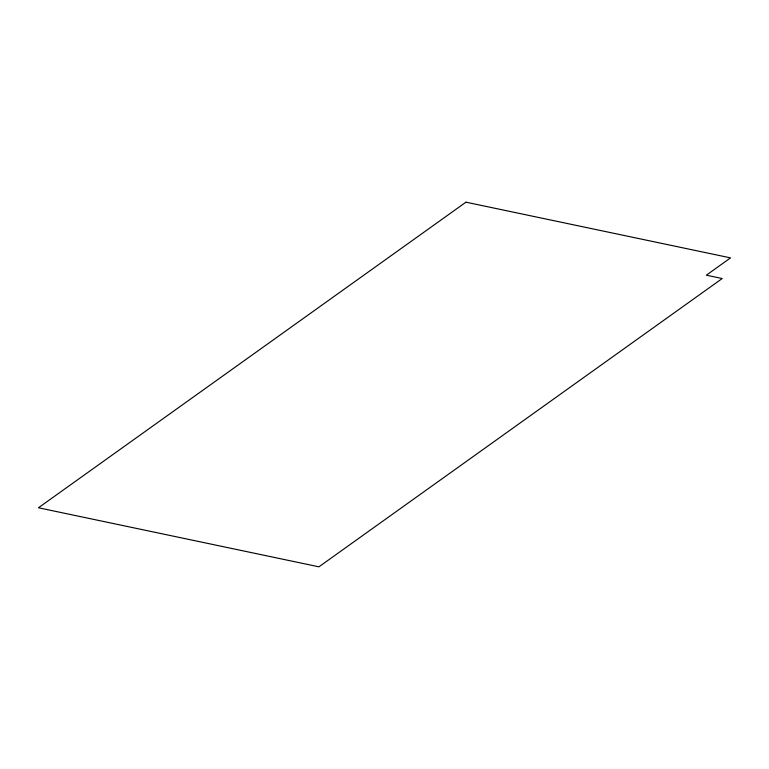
<?xml version="1.0" encoding="UTF-8"?>
<svg xmlns="http://www.w3.org/2000/svg" width="769" height="769" viewBox="0 0 769 769"><rect width="100%" height="100%" fill="white"/><g stroke="black" fill="none" stroke-linecap="round" stroke-linejoin="round"><path stroke-width="1.15" d="M465.956 202.18L38.45 507.771L318.924 566.82L722.226 278.522L706.355 275.187L730.55 257.884L465.956 202.18"/></g></svg>
